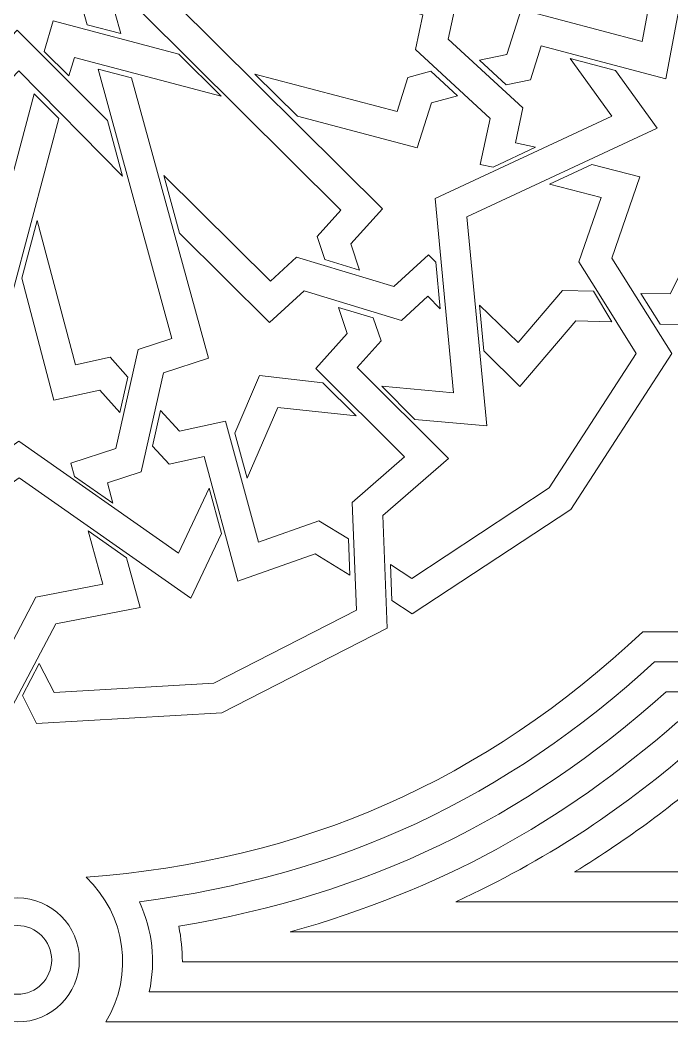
# Model space of a CAD drawing. Header units: millimetres. Extents: x 1081 to 4469, y -666 to 2723.
# Drawn here: x 2779 to 3817, y -666 to 928 of the extents above; entities that cross this region are included whole.
import ezdxf

# ---------------------------------------------------------------- set-up
doc = ezdxf.new("R2010")
doc.units = ezdxf.units.MM
doc.header["$MEASUREMENT"] = 0
doc.layers.add('Layer 1', color=7, linetype='Continuous')

msp = doc.modelspace()

# ---------------------------------------------------------------- linework, layer by layer
at = {"layer": 'Layer 1', "color": 250, "lineweight": 9}
for points, knots in [([(3976.0816, 708.0294), (3976.0816, 708.0294), (3976.0816, 708.0294), (3976.0816, 708.0294), (3976.0816, 708.0294), (3976.0816, 708.0294), (3991.5157, 1008.1318), (3991.5157, 1008.1318), (3991.5157, 1008.1318), (3991.5157, 1008.1318), (3831.4324, 1093.9532), (3831.4324, 1093.9532), (3831.4324, 1093.9532), (3831.4324, 1093.9532), (3807.5508, 1222.0504), (3807.5508, 1222.0504), (3807.5508, 1222.0504), (3807.5508, 1222.0504), (3608.9095, 1169.7576), (3608.9095, 1169.7576), (3608.9095, 1169.7576), (3608.9095, 1169.7576), (3591.8823, 1223.8537), (3591.8823, 1223.8537), (3591.8823, 1223.8537), (3591.8823, 1223.8537), (3555.0563, 1233.1452), (3555.0563, 1233.1452), (3555.0563, 1233.1452), (3555.0563, 1233.1452), (3512.5805, 1193.9877), (3512.5805, 1193.9877), (3512.5805, 1193.9877), (3512.5805, 1193.9877), (3554.5185, 1183.5087), (3554.5185, 1183.5087), (3554.5185, 1183.5087), (3554.5185, 1183.5087), (3577.031, 1111.9855), (3577.031, 1111.9855), (3577.031, 1111.9855), (3577.031, 1111.9855), (3770.0229, 1162.7911), (3770.0229, 1162.7911), (3770.0229, 1162.7911), (3770.0229, 1162.7911), (3788.6855, 1062.6875), (3788.6855, 1062.6875), (3788.6855, 1062.6875), (3788.6855, 1062.6875), (3942.3605, 980.3016), (3942.3605, 980.3016), (3942.3605, 980.3016), (3942.3605, 980.3016), (3928.9974, 720.4671), (3928.9974, 720.4671), (3928.9974, 720.4671), (3928.9974, 720.4671), (3814.6868, 492.6936), (3814.6868, 492.6936), (3814.6868, 492.6936), (3814.6868, 492.6936), (3767.9455, 493.3609), (3767.9455, 493.3609), (3767.9455, 493.3609), (3767.9455, 493.3609), (3798.6526, 444.617), (3798.6526, 444.617), (3798.6526, 444.617), (3798.6526, 444.617), (3843.5791, 444.0069), (3843.5791, 444.0069), (3843.5791, 444.0069), (3843.5791, 444.0069), (3976.0816, 708.0294), (3976.0816, 708.0294)], [0, 0, 0, 0, 0.052631579, 0.052631579, 0.052631579, 0.052631579, 0.105263158, 0.105263158, 0.105263158, 0.105263158, 0.157894737, 0.157894737, 0.157894737, 0.157894737, 0.210526316, 0.210526316, 0.210526316, 0.210526316, 0.263157895, 0.263157895, 0.263157895, 0.263157895, 0.315789474, 0.315789474, 0.315789474, 0.315789474, 0.368421053, 0.368421053, 0.368421053, 0.368421053, 0.421052632, 0.421052632, 0.421052632, 0.421052632, 0.473684211, 0.473684211, 0.473684211, 0.473684211, 0.526315789, 0.526315789, 0.526315789, 0.526315789, 0.578947368, 0.578947368, 0.578947368, 0.578947368, 0.631578947, 0.631578947, 0.631578947, 0.631578947, 0.684210526, 0.684210526, 0.684210526, 0.684210526, 0.736842105, 0.736842105, 0.736842105, 0.736842105, 0.789473684, 0.789473684, 0.789473684, 0.789473684, 0.842105263, 0.842105263, 0.842105263, 0.842105263, 0.894736842, 0.894736842, 0.894736842, 0.894736842, 0.947368421, 0.947368421, 0.947368421, 0.947368421, 1, 1, 1, 1]), ([(3027.5582, 1093.5734), (3027.5582, 1093.5734), (3027.5582, 1093.5734), (3027.5582, 1093.5734), (3027.5582, 1093.5734), (3027.5582, 1093.5734), (2986.8579, 1053.0917), (2986.8579, 1053.0917), (2986.8579, 1053.0917), (2986.8579, 1053.0917), (3420.7179, 937.002), (3420.7179, 937.002), (3420.7179, 937.002), (3420.7179, 937.002), (3408.8081, 881.5541), (3408.8081, 881.5541), (3408.8081, 881.5541), (3408.8081, 881.5541), (3527.6865, 771.9631), (3527.6865, 771.9631), (3527.6865, 771.9631), (3527.6865, 771.9631), (3511.94, 698.6527), (3511.94, 698.6527), (3511.94, 698.6527), (3511.94, 698.6527), (3532.4128, 694.5709), (3532.4128, 694.5709), (3532.4128, 694.5709), (3532.4128, 694.5709), (3600.0446, 726.0461), (3600.0446, 726.0461), (3600.0446, 726.0461), (3600.0446, 726.0461), (3568.1908, 733.1446), (3568.1908, 733.1446), (3568.1908, 733.1446), (3568.1908, 733.1446), (3580.1005, 788.5925), (3580.1005, 788.5925), (3580.1005, 788.5925), (3580.1005, 788.5925), (3461.2221, 898.1835), (3461.2221, 898.1835), (3461.2221, 898.1835), (3461.2221, 898.1835), (3476.9687, 971.4939), (3476.9687, 971.4939), (3476.9687, 971.4939), (3476.9687, 971.4939), (3027.5582, 1093.5734), (3027.5582, 1093.5734)], [0, 0, 0, 0, 0.076923077, 0.076923077, 0.076923077, 0.076923077, 0.153846154, 0.153846154, 0.153846154, 0.153846154, 0.230769231, 0.230769231, 0.230769231, 0.230769231, 0.307692308, 0.307692308, 0.307692308, 0.307692308, 0.384615385, 0.384615385, 0.384615385, 0.384615385, 0.461538462, 0.461538462, 0.461538462, 0.461538462, 0.538461538, 0.538461538, 0.538461538, 0.538461538, 0.615384615, 0.615384615, 0.615384615, 0.615384615, 0.692307692, 0.692307692, 0.692307692, 0.692307692, 0.769230769, 0.769230769, 0.769230769, 0.769230769, 0.846153846, 0.846153846, 0.846153846, 0.846153846, 0.923076923, 0.923076923, 0.923076923, 0.923076923, 1, 1, 1, 1]), ([(3160.1733, 1001.0318), (3160.1733, 1001.0318), (3160.1733, 1001.0318), (3160.1733, 1001.0318), (3160.1733, 1001.0318), (3160.1733, 1001.0318), (3067.1566, 1025.6873), (3067.1566, 1025.6873), (3067.1566, 1025.6873), (3067.1566, 1025.6873), (2872.0757, 972.5983), (2872.0757, 972.5983), (2872.0757, 972.5983), (2872.0757, 972.5983), (2886.473, 921.0085), (2886.473, 921.0085), (2886.473, 921.0085), (2886.473, 921.0085), (2939.7446, 906.9847), (2939.7446, 906.9847), (2939.7446, 906.9847), (2939.7446, 906.9847), (2930.7058, 938.7893), (2930.7058, 938.7893), (2930.7058, 938.7893), (2930.7058, 938.7893), (3160.1733, 1001.0318), (3160.1733, 1001.0318)], [0, 0, 0, 0, 0.142857143, 0.142857143, 0.142857143, 0.142857143, 0.285714286, 0.285714286, 0.285714286, 0.285714286, 0.428571429, 0.428571429, 0.428571429, 0.428571429, 0.571428571, 0.571428571, 0.571428571, 0.571428571, 0.714285714, 0.714285714, 0.714285714, 0.714285714, 0.857142857, 0.857142857, 0.857142857, 0.857142857, 1, 1, 1, 1]), ([(3832.813, 970.4991), (3832.813, 970.4991), (3832.813, 970.4991), (3832.813, 970.4991), (3832.813, 970.4991), (3832.813, 970.4991), (3887.9185, 1000.7296), (3887.9185, 1000.7296), (3887.9185, 1000.7296), (3887.9185, 1000.7296), (3837.1448, 1027.9496), (3837.1448, 1027.9496), (3837.1448, 1027.9496), (3837.1448, 1027.9496), (3790.1042, 1001.9696), (3790.1042, 1001.9696), (3790.1042, 1001.9696), (3790.1042, 1001.9696), (3770.0229, 894.256), (3770.0229, 894.256), (3770.0229, 894.256), (3770.0229, 894.256), (3577.031, 945.0616), (3577.031, 945.0616), (3577.031, 945.0616), (3577.031, 945.0616), (3554.5185, 873.5385), (3554.5185, 873.5385), (3554.5185, 873.5385), (3554.5185, 873.5385), (3510.7526, 864.713), (3510.7526, 864.713), (3510.7526, 864.713), (3510.7526, 864.713), (3553.2285, 825.5556), (3553.2285, 825.5556), (3553.2285, 825.5556), (3553.2285, 825.5556), (3591.8823, 833.1934), (3591.8823, 833.1934), (3591.8823, 833.1934), (3591.8823, 833.1934), (3608.9095, 887.2895), (3608.9095, 887.2895), (3608.9095, 887.2895), (3608.9095, 887.2895), (3807.5508, 834.9967), (3807.5508, 834.9967), (3807.5508, 834.9967), (3807.5508, 834.9967), (3832.813, 970.4991), (3832.813, 970.4991)], [0, 0, 0, 0, 0.076923077, 0.076923077, 0.076923077, 0.076923077, 0.153846154, 0.153846154, 0.153846154, 0.153846154, 0.230769231, 0.230769231, 0.230769231, 0.230769231, 0.307692308, 0.307692308, 0.307692308, 0.307692308, 0.384615385, 0.384615385, 0.384615385, 0.384615385, 0.461538462, 0.461538462, 0.461538462, 0.461538462, 0.538461538, 0.538461538, 0.538461538, 0.538461538, 0.615384615, 0.615384615, 0.615384615, 0.615384615, 0.692307692, 0.692307692, 0.692307692, 0.692307692, 0.769230769, 0.769230769, 0.769230769, 0.769230769, 0.846153846, 0.846153846, 0.846153846, 0.846153846, 0.923076923, 0.923076923, 0.923076923, 0.923076923, 1, 1, 1, 1]), ([(3025.6158, 955.704), (3025.6158, 955.704), (3025.6158, 955.704), (3025.6158, 955.704), (3025.6158, 955.704), (3025.6158, 955.704), (2972.1968, 941.4843), (2972.1968, 941.4843), (2972.1968, 941.4843), (2972.1968, 941.4843), (3290.2548, 626.1368), (3290.2548, 626.1368), (3290.2548, 626.1368), (3290.2548, 626.1368), (3252.2167, 584.0724), (3252.2167, 584.0724), (3252.2167, 584.0724), (3252.2167, 584.0724), (3264.56, 547.5531), (3264.56, 547.5531), (3264.56, 547.5531), (3264.56, 547.5531), (3319.8297, 530.7374), (3319.8297, 530.7374), (3319.8297, 530.7374), (3319.8297, 530.7374), (3305.9233, 572.2669), (3305.9233, 572.2669), (3305.9233, 572.2669), (3305.9233, 572.2669), (3356.2154, 627.8823), (3356.2154, 627.8823), (3356.2154, 627.8823), (3356.2154, 627.8823), (3025.6158, 955.704), (3025.6158, 955.704)], [0, 0, 0, 0, 0.111111111, 0.111111111, 0.111111111, 0.111111111, 0.222222222, 0.222222222, 0.222222222, 0.222222222, 0.333333333, 0.333333333, 0.333333333, 0.333333333, 0.444444444, 0.444444444, 0.444444444, 0.444444444, 0.555555556, 0.555555556, 0.555555556, 0.555555556, 0.666666667, 0.666666667, 0.666666667, 0.666666667, 0.777777778, 0.777777778, 0.777777778, 0.777777778, 0.888888889, 0.888888889, 0.888888889, 0.888888889, 1, 1, 1, 1]), ([(2831.9935, 927.1209), (2831.9935, 927.1209), (2831.9935, 927.1209), (2831.9935, 927.1209), (2831.9935, 927.1209), (2831.9935, 927.1209), (2818.0159, 878.4939), (2818.0159, 878.4939), (2818.0159, 878.4939), (2818.0159, 878.4939), (2857.1386, 839.713), (2857.1386, 839.713), (2857.1386, 839.713), (2857.1386, 839.713), (2865.9381, 868.8049), (2865.9381, 868.8049), (2865.9381, 868.8049), (2865.9381, 868.8049), (3099.5331, 807.156), (3099.5331, 807.156), (3099.5331, 807.156), (3099.5331, 807.156), (3032.0166, 874.3099), (3032.0166, 874.3099), (3032.0166, 874.3099), (3032.0166, 874.3099), (2831.9935, 927.1209), (2831.9935, 927.1209)], [0, 0, 0, 0, 0.142857143, 0.142857143, 0.142857143, 0.142857143, 0.285714286, 0.285714286, 0.285714286, 0.285714286, 0.428571429, 0.428571429, 0.428571429, 0.428571429, 0.571428571, 0.571428571, 0.571428571, 0.571428571, 0.714285714, 0.714285714, 0.714285714, 0.714285714, 0.857142857, 0.857142857, 0.857142857, 0.857142857, 1, 1, 1, 1]), ([(2774.8135, 912.5865), (2774.8135, 912.5865), (2774.8135, 912.5865), (2774.8135, 912.5865), (2774.8135, 912.5865), (2774.8135, 912.5865), (2739.2088, 875.4014), (2739.2088, 875.4014), (2739.2088, 875.4014), (2739.2088, 875.4014), (2753.6412, 822.469), (2753.6412, 822.469), (2753.6412, 822.469), (2753.6412, 822.469), (2777.1726, 847.6864), (2777.1726, 847.6864), (2777.1726, 847.6864), (2777.1726, 847.6864), (2942.2838, 680.0521), (2942.2838, 680.0521), (2942.2838, 680.0521), (2942.2838, 680.0521), (2918.3347, 768.4786), (2918.3347, 768.4786), (2918.3347, 768.4786), (2918.3347, 768.4786), (2774.8135, 912.5865), (2774.8135, 912.5865)], [0, 0, 0, 0, 0.142857143, 0.142857143, 0.142857143, 0.142857143, 0.285714286, 0.285714286, 0.285714286, 0.285714286, 0.428571429, 0.428571429, 0.428571429, 0.428571429, 0.571428571, 0.571428571, 0.571428571, 0.571428571, 0.714285714, 0.714285714, 0.714285714, 0.714285714, 0.857142857, 0.857142857, 0.857142857, 0.857142857, 1, 1, 1, 1]), ([(3908.3671, -467.1109), (3908.3671, -467.1109), (3908.3671, -467.1109), (3908.3671, -467.1109), (3908.3671, -467.1109), (3908.3671, -467.1109), (3867.1952, -426.9693), (3867.1952, -426.9693), (3867.1952, -426.9693), (3867.1952, -426.9693), (3662.3251, -426.9693), (3662.3251, -426.9693), (3662.3251, -426.9693), (3749.5407, -373.303), (3819.3304, -321.6101), (3896.087, -253.8233), (3896.087, -253.8233), (3896.087, -253.8233), (3896.087, -92.698), (3896.087, -92.698), (3896.087, -92.698), (3896.087, -92.698), (3896.087, 13.7677), (3896.087, 13.7677), (3896.087, 13.7677), (4114.2305, 252.0631), (4235.9986, 513.5202), (4278.0189, 833.8412), (4278.0189, 833.8412), (4325.056, 812.7905), (4370.9103, 807.8089), (4421.3705, 818.2676), (4421.3705, 818.2676), (4421.3705, 818.2676), (4421.3705, -98.4462), (4421.3705, -98.4462), (4421.3705, -98.4462), (4421.3705, -98.4462), (4379.5846, -140.2321), (4379.5846, -140.2321), (4379.5846, -140.2321), (4379.5846, -140.2321), (4413.3511, -173.9986), (4413.3511, -173.9986), (4413.3511, -173.9986), (4413.3511, -173.9986), (4469.1235, -118.2261), (4469.1235, -118.2261), (4469.1235, -118.2261), (4469.1235, -118.2261), (4469.1235, 887.3177), (4469.1235, 887.3177), (4469.1235, 887.3177), (4393.2583, 842.2599), (4299.7314, 855.0769), (4238.7849, 918.8833), (4238.7849, 918.8833), (4212.4217, 572.7624), (4085.9333, 285.6385), (3848.334, 32.5746), (3848.334, 32.5746), (3848.334, 32.5746), (3848.334, -232.0387), (3848.334, -232.0387), (3848.334, -232.0387), (3728.9354, -334.7584), (3616.0303, -407.8445), (3473.4305, -474.7224), (3473.4305, -474.7224), (3473.4305, -474.7224), (3847.4153, -474.7224), (3847.4153, -474.7224), (3847.4153, -474.7224), (3847.4153, -474.7224), (3874.6006, -500.8775), (3874.6006, -500.8775), (3874.6006, -500.8775), (3874.6006, -500.8775), (3908.3671, -467.1109), (3908.3671, -467.1109)], [0, 0, 0, 0, 0.05, 0.05, 0.05, 0.05, 0.1, 0.1, 0.1, 0.1, 0.15, 0.15, 0.15, 0.15, 0.2, 0.2, 0.2, 0.2, 0.25, 0.25, 0.25, 0.25, 0.3, 0.3, 0.3, 0.3, 0.35, 0.35, 0.35, 0.35, 0.4, 0.4, 0.4, 0.4, 0.45, 0.45, 0.45, 0.45, 0.5, 0.5, 0.5, 0.5, 0.55, 0.55, 0.55, 0.55, 0.6, 0.6, 0.6, 0.6, 0.65, 0.65, 0.65, 0.65, 0.7, 0.7, 0.7, 0.7, 0.75, 0.75, 0.75, 0.75, 0.8, 0.8, 0.8, 0.8, 0.85, 0.85, 0.85, 0.85, 0.9, 0.9, 0.9, 0.9, 0.95, 0.95, 0.95, 0.95, 1, 1, 1, 1]), ([(3793.7813, 756.1856), (3793.7813, 756.1856), (3793.7813, 756.1856), (3793.7813, 756.1856), (3793.7813, 756.1856), (3793.7813, 756.1856), (3727.4296, 848.2355), (3727.4296, 848.2355), (3727.4296, 848.2355), (3727.4296, 848.2355), (3655.2902, 867.2263), (3655.2902, 867.2263), (3655.2902, 867.2263), (3655.2902, 867.2263), (3721.5846, 775.257), (3721.5846, 775.257), (3721.5846, 775.257), (3721.5846, 775.257), (3440.224, 644.3142), (3440.224, 644.3142), (3440.224, 644.3142), (3440.224, 644.3142), (3469.6923, 335.3782), (3469.6923, 335.3782), (3469.6923, 335.3782), (3469.6923, 335.3782), (3355.2181, 345.7243), (3355.2181, 345.7243), (3355.2181, 345.7243), (3355.2181, 345.7243), (3408.1082, 293.1183), (3408.1082, 293.1183), (3408.1082, 293.1183), (3408.1082, 293.1183), (3522.6808, 282.7635), (3522.6808, 282.7635), (3522.6808, 282.7635), (3522.6808, 282.7635), (3490.9653, 615.2576), (3490.9653, 615.2576), (3490.9653, 615.2576), (3490.9653, 615.2576), (3793.7813, 756.1856), (3793.7813, 756.1856)], [0, 0, 0, 0, 0.090909091, 0.090909091, 0.090909091, 0.090909091, 0.181818182, 0.181818182, 0.181818182, 0.181818182, 0.272727273, 0.272727273, 0.272727273, 0.272727273, 0.363636364, 0.363636364, 0.363636364, 0.363636364, 0.454545455, 0.454545455, 0.454545455, 0.454545455, 0.545454545, 0.545454545, 0.545454545, 0.545454545, 0.636363636, 0.636363636, 0.636363636, 0.636363636, 0.727272727, 0.727272727, 0.727272727, 0.727272727, 0.818181818, 0.818181818, 0.818181818, 0.818181818, 0.909090909, 0.909090909, 0.909090909, 0.909090909, 1, 1, 1, 1]), ([(3007.8841, 367.3219), (3007.8841, 367.3219), (3007.8841, 367.3219), (3007.8841, 367.3219), (3007.8841, 367.3219), (3007.8841, 367.3219), (3079.246, 390.3402), (3079.246, 390.3402), (3079.246, 390.3402), (3079.246, 390.3402), (2957.0589, 836.3319), (2957.0589, 836.3319), (2957.0589, 836.3319), (2957.0589, 836.3319), (2903.7873, 850.3558), (2903.7873, 850.3558), (2903.7873, 850.3558), (2903.7873, 850.3558), (3021.2497, 421.8088), (3021.2497, 421.8088), (3021.2497, 421.8088), (3021.2497, 421.8088), (2967.2756, 404.3991), (2967.2756, 404.3991), (2967.2756, 404.3991), (2967.2756, 404.3991), (2931.8062, 246.6519), (2931.8062, 246.6519), (2931.8062, 246.6519), (2931.8062, 246.6519), (2860.4443, 223.6335), (2860.4443, 223.6335), (2860.4443, 223.6335), (2860.4443, 223.6335), (2866.1483, 202.3608), (2866.1483, 202.3608), (2866.1483, 202.3608), (2866.1483, 202.3608), (2927.2226, 159.5276), (2927.2226, 159.5276), (2927.2226, 159.5276), (2927.2226, 159.5276), (2918.4406, 192.1649), (2918.4406, 192.1649), (2918.4406, 192.1649), (2918.4406, 192.1649), (2972.4147, 209.5747), (2972.4147, 209.5747), (2972.4147, 209.5747), (2972.4147, 209.5747), (3007.8841, 367.3219), (3007.8841, 367.3219)], [0, 0, 0, 0, 0.076923077, 0.076923077, 0.076923077, 0.076923077, 0.153846154, 0.153846154, 0.153846154, 0.153846154, 0.230769231, 0.230769231, 0.230769231, 0.230769231, 0.307692308, 0.307692308, 0.307692308, 0.307692308, 0.384615385, 0.384615385, 0.384615385, 0.384615385, 0.461538462, 0.461538462, 0.461538462, 0.461538462, 0.538461538, 0.538461538, 0.538461538, 0.538461538, 0.615384615, 0.615384615, 0.615384615, 0.615384615, 0.692307692, 0.692307692, 0.692307692, 0.692307692, 0.769230769, 0.769230769, 0.769230769, 0.769230769, 0.846153846, 0.846153846, 0.846153846, 0.846153846, 0.923076923, 0.923076923, 0.923076923, 0.923076923, 1, 1, 1, 1]), ([(3434.3901, 796.6082), (3434.3901, 796.6082), (3434.3901, 796.6082), (3434.3901, 796.6082), (3434.3901, 796.6082), (3434.3901, 796.6082), (3475.806, 807.7835), (3475.806, 807.7835), (3475.806, 807.7835), (3475.806, 807.7835), (3433.3301, 846.941), (3433.3301, 846.941), (3433.3301, 846.941), (3433.3301, 846.941), (3397.0264, 836.9532), (3397.0264, 836.9532), (3397.0264, 836.9532), (3397.0264, 836.9532), (3379.9992, 782.8571), (3379.9992, 782.8571), (3379.9992, 782.8571), (3379.9992, 782.8571), (3153.385, 842.4537), (3153.385, 842.4537), (3153.385, 842.4537), (3153.385, 842.4537), (3220.9015, 775.2998), (3220.9015, 775.2998), (3220.9015, 775.2998), (3220.9015, 775.2998), (3411.8776, 725.085), (3411.8776, 725.085), (3411.8776, 725.085), (3411.8776, 725.085), (3434.3901, 796.6082), (3434.3901, 796.6082)], [0, 0, 0, 0, 0.111111111, 0.111111111, 0.111111111, 0.111111111, 0.222222222, 0.222222222, 0.222222222, 0.222222222, 0.333333333, 0.333333333, 0.333333333, 0.333333333, 0.444444444, 0.444444444, 0.444444444, 0.444444444, 0.555555556, 0.555555556, 0.555555556, 0.555555556, 0.666666667, 0.666666667, 0.666666667, 0.666666667, 0.777777778, 0.777777778, 0.777777778, 0.777777778, 0.888888889, 0.888888889, 0.888888889, 0.888888889, 1, 1, 1, 1]), ([(2840.9268, 772.062), (2840.9268, 772.062), (2840.9268, 772.062), (2840.9268, 772.062), (2840.9268, 772.062), (2840.9268, 772.062), (2801.9026, 811.2143), (2801.9026, 811.2143), (2801.9026, 811.2143), (2801.9026, 811.2143), (2686.801, 379.3606), (2686.801, 379.3606), (2686.801, 379.3606), (2686.801, 379.3606), (2631.3532, 391.2703), (2631.3532, 391.2703), (2631.3532, 391.2703), (2631.3532, 391.2703), (2605.3019, 363.0852), (2605.3019, 363.0852), (2605.3019, 363.0852), (2605.3019, 363.0852), (2618.1059, 306.1785), (2618.1059, 306.1785), (2618.1059, 306.1785), (2618.1059, 306.1785), (2647.9825, 338.8563), (2647.9825, 338.8563), (2647.9825, 338.8563), (2647.9825, 338.8563), (2721.293, 323.1098), (2721.293, 323.1098), (2721.293, 323.1098), (2721.293, 323.1098), (2840.9268, 772.062), (2840.9268, 772.062)], [0, 0, 0, 0, 0.111111111, 0.111111111, 0.111111111, 0.111111111, 0.222222222, 0.222222222, 0.222222222, 0.222222222, 0.333333333, 0.333333333, 0.333333333, 0.333333333, 0.444444444, 0.444444444, 0.444444444, 0.444444444, 0.555555556, 0.555555556, 0.555555556, 0.555555556, 0.666666667, 0.666666667, 0.666666667, 0.666666667, 0.777777778, 0.777777778, 0.777777778, 0.777777778, 0.888888889, 0.888888889, 0.888888889, 0.888888889, 1, 1, 1, 1]), ([(3656.4794, 149.9089), (3656.4794, 149.9089), (3656.4794, 149.9089), (3656.4794, 149.9089), (3656.4794, 149.9089), (3656.4794, 149.9089), (3817.1273, 397.8142), (3817.1273, 397.8142), (3817.1273, 397.8142), (3817.1273, 397.8142), (3721.5358, 549.5542), (3721.5358, 549.5542), (3721.5358, 549.5542), (3721.5358, 549.5542), (3766.2734, 679.2332), (3766.2734, 679.2332), (3766.2734, 679.2332), (3766.2734, 679.2332), (3689.7791, 698.7068), (3689.7791, 698.7068), (3689.7791, 698.7068), (3689.7791, 698.7068), (3622.1473, 667.2315), (3622.1473, 667.2315), (3622.1473, 667.2315), (3622.1473, 667.2315), (3704.3445, 646.148), (3704.3445, 646.148), (3704.3445, 646.148), (3704.3445, 646.148), (3668.9247, 543.4781), (3668.9247, 543.4781), (3668.9247, 543.4781), (3668.9247, 543.4781), (3698.6143, 496.3495), (3698.6143, 496.3495), (3698.6143, 496.3495), (3698.6143, 496.3495), (3760.5138, 398.0915), (3760.5138, 398.0915), (3760.5138, 398.0915), (3760.5138, 398.0915), (3621.9221, 184.2224), (3621.9221, 184.2224), (3621.9221, 184.2224), (3621.9221, 184.2224), (3402.8725, 40.0613), (3402.8725, 40.0613), (3402.8725, 40.0613), (3402.8725, 40.0613), (3369.0199, 62.1835), (3369.0199, 62.1835), (3369.0199, 62.1835), (3369.0199, 62.1835), (3371.2411, 4.6165), (3371.2411, 4.6165), (3371.2411, 4.6165), (3371.2411, 4.6165), (3403.5505, -16.5488), (3403.5505, -16.5488), (3403.5505, -16.5488), (3403.5505, -16.5488), (3656.4794, 149.9089), (3656.4794, 149.9089)], [0, 0, 0, 0, 0.0625, 0.0625, 0.0625, 0.0625, 0.125, 0.125, 0.125, 0.125, 0.1875, 0.1875, 0.1875, 0.1875, 0.25, 0.25, 0.25, 0.25, 0.3125, 0.3125, 0.3125, 0.3125, 0.375, 0.375, 0.375, 0.375, 0.4375, 0.4375, 0.4375, 0.4375, 0.5, 0.5, 0.5, 0.5, 0.5625, 0.5625, 0.5625, 0.5625, 0.625, 0.625, 0.625, 0.625, 0.6875, 0.6875, 0.6875, 0.6875, 0.75, 0.75, 0.75, 0.75, 0.8125, 0.8125, 0.8125, 0.8125, 0.875, 0.875, 0.875, 0.875, 0.9375, 0.9375, 0.9375, 0.9375, 1, 1, 1, 1]), ([(3231.8984, 497.716), (3231.8984, 497.716), (3231.8984, 497.716), (3231.8984, 497.716), (3231.8984, 497.716), (3231.8984, 497.716), (3386.5832, 450.6537), (3386.5832, 450.6537), (3386.5832, 450.6537), (3386.5832, 450.6537), (3428.3773, 488.9887), (3428.3773, 488.9887), (3428.3773, 488.9887), (3428.3773, 488.9887), (3448.4244, 469.1989), (3448.4244, 469.1989), (3448.4244, 469.1989), (3448.4244, 469.1989), (3441.3409, 543.4591), (3441.3409, 543.4591), (3441.3409, 543.4591), (3441.3409, 543.4591), (3429.6558, 554.96), (3429.6558, 554.96), (3429.6558, 554.96), (3429.6558, 554.96), (3374.3977, 504.2754), (3374.3977, 504.2754), (3374.3977, 504.2754), (3374.3977, 504.2754), (3219.7129, 551.3377), (3219.7129, 551.3377), (3219.7129, 551.3377), (3219.7129, 551.3377), (3177.9189, 513.0028), (3177.9189, 513.0028), (3177.9189, 513.0028), (3177.9189, 513.0028), (3008.1942, 681.1523), (3008.1942, 681.1523), (3008.1942, 681.1523), (3008.1942, 681.1523), (3033.0882, 589.2371), (3033.0882, 589.2371), (3033.0882, 589.2371), (3033.0882, 589.2371), (3176.6404, 447.0315), (3176.6404, 447.0315), (3176.6404, 447.0315), (3176.6404, 447.0315), (3231.8984, 497.716), (3231.8984, 497.716)], [0, 0, 0, 0, 0.076923077, 0.076923077, 0.076923077, 0.076923077, 0.153846154, 0.153846154, 0.153846154, 0.153846154, 0.230769231, 0.230769231, 0.230769231, 0.230769231, 0.307692308, 0.307692308, 0.307692308, 0.307692308, 0.384615385, 0.384615385, 0.384615385, 0.384615385, 0.461538462, 0.461538462, 0.461538462, 0.461538462, 0.538461538, 0.538461538, 0.538461538, 0.538461538, 0.615384615, 0.615384615, 0.615384615, 0.615384615, 0.692307692, 0.692307692, 0.692307692, 0.692307692, 0.769230769, 0.769230769, 0.769230769, 0.769230769, 0.846153846, 0.846153846, 0.846153846, 0.846153846, 0.923076923, 0.923076923, 0.923076923, 0.923076923, 1, 1, 1, 1]), ([(2922.7592, 392.3019), (2922.7592, 392.3019), (2922.7592, 392.3019), (2922.7592, 392.3019), (2922.7592, 392.3019), (2922.7592, 392.3019), (2867.397, 379.9998), (2867.397, 379.9998), (2867.397, 379.9998), (2867.397, 379.9998), (2806.5764, 609.624), (2806.5764, 609.624), (2806.5764, 609.624), (2806.5764, 609.624), (2782.1777, 517.5761), (2782.1777, 517.5761), (2782.1777, 517.5761), (2782.1777, 517.5761), (2833.3042, 323.5063), (2833.3042, 323.5063), (2833.3042, 323.5063), (2833.3042, 323.5063), (2906.5013, 339.7714), (2906.5013, 339.7714), (2906.5013, 339.7714), (2906.5013, 339.7714), (2938.1634, 304.1161), (2938.1634, 304.1161), (2938.1634, 304.1161), (2938.1634, 304.1161), (2950.8368, 360.48), (2950.8368, 360.48), (2950.8368, 360.48), (2950.8368, 360.48), (2922.7592, 392.3019), (2922.7592, 392.3019)], [0, 0, 0, 0, 0.111111111, 0.111111111, 0.111111111, 0.111111111, 0.222222222, 0.222222222, 0.222222222, 0.222222222, 0.333333333, 0.333333333, 0.333333333, 0.333333333, 0.444444444, 0.444444444, 0.444444444, 0.444444444, 0.555555556, 0.555555556, 0.555555556, 0.555555556, 0.666666667, 0.666666667, 0.666666667, 0.666666667, 0.777777778, 0.777777778, 0.777777778, 0.777777778, 0.888888889, 0.888888889, 0.888888889, 0.888888889, 1, 1, 1, 1]), ([(3721.3879, 448.3274), (3721.3879, 448.3274), (3721.3879, 448.3274), (3721.3879, 448.3274), (3721.3879, 448.3274), (3721.3879, 448.3274), (3692.397, 496.9069), (3692.397, 496.9069), (3692.397, 496.9069), (3692.397, 496.9069), (3642.9412, 498.103), (3642.9412, 498.103), (3642.9412, 498.103), (3642.9412, 498.103), (3572.3187, 415.5916), (3572.3187, 415.5916), (3572.3187, 415.5916), (3572.3187, 415.5916), (3510.6159, 474.9678), (3510.6159, 474.9678), (3510.6159, 474.9678), (3510.6159, 474.9678), (3517.6678, 402.0986), (3517.6678, 402.0986), (3517.6678, 402.0986), (3517.6678, 402.0986), (3575.1272, 345.4352), (3575.1272, 345.4352), (3575.1272, 345.4352), (3575.1272, 345.4352), (3664.3282, 449.6527), (3664.3282, 449.6527), (3664.3282, 449.6527), (3664.3282, 449.6527), (3721.3879, 448.3274), (3721.3879, 448.3274)], [0, 0, 0, 0, 0.111111111, 0.111111111, 0.111111111, 0.111111111, 0.222222222, 0.222222222, 0.222222222, 0.222222222, 0.333333333, 0.333333333, 0.333333333, 0.333333333, 0.444444444, 0.444444444, 0.444444444, 0.444444444, 0.555555556, 0.555555556, 0.555555556, 0.555555556, 0.666666667, 0.666666667, 0.666666667, 0.666666667, 0.777777778, 0.777777778, 0.777777778, 0.777777778, 0.888888889, 0.888888889, 0.888888889, 0.888888889, 1, 1, 1, 1]), ([(3363.7133, -39.2682), (3363.7133, -39.2682), (3363.7133, -39.2682), (3363.7133, -39.2682), (3363.7133, -39.2682), (3363.7133, -39.2682), (3356.7987, 139.9382), (3356.7987, 139.9382), (3356.7987, 139.9382), (3356.7987, 139.9382), (3461.6781, 231.0001), (3461.6781, 231.0001), (3461.6781, 231.0001), (3461.6781, 231.0001), (3316.0414, 375.8547), (3316.0414, 375.8547), (3316.0414, 375.8547), (3316.0414, 375.8547), (3354.0795, 417.9191), (3354.0795, 417.9191), (3354.0795, 417.9191), (3354.0795, 417.9191), (3341.7361, 454.4384), (3341.7361, 454.4384), (3341.7361, 454.4384), (3341.7361, 454.4384), (3286.4664, 471.254), (3286.4664, 471.254), (3286.4664, 471.254), (3286.4664, 471.254), (3300.3729, 429.7246), (3300.3729, 429.7246), (3300.3729, 429.7246), (3300.3729, 429.7246), (3250.0808, 374.1092), (3250.0808, 374.1092), (3250.0808, 374.1092), (3250.0808, 374.1092), (3391.5755, 233.3743), (3391.5755, 233.3743), (3391.5755, 233.3743), (3391.5755, 233.3743), (3308.1981, 160.9817), (3308.1981, 160.9817), (3308.1981, 160.9817), (3308.1981, 160.9817), (3314.8233, -10.7213), (3314.8233, -10.7213), (3314.8233, -10.7213), (3314.8233, -10.7213), (3087.8648, -126.6415), (3087.8648, -126.6415), (3087.8648, -126.6415), (3087.8648, -126.6415), (2833.4519, -141.5325), (2833.4519, -141.5325), (2833.4519, -141.5325), (2833.4519, -141.5325), (2810.0141, -95.573), (2810.0141, -95.573), (2810.0141, -95.573), (2810.0141, -95.573), (2783.1542, -146.5381), (2783.1542, -146.5381), (2783.1542, -146.5381), (2783.1542, -146.5381), (2805.734, -190.8973), (2805.734, -190.8973), (2805.734, -190.8973), (2805.734, -190.8973), (3100.6355, -173.6366), (3100.6355, -173.6366), (3100.6355, -173.6366), (3100.6355, -173.6366), (3363.7133, -39.2682), (3363.7133, -39.2682)], [0, 0, 0, 0, 0.052631579, 0.052631579, 0.052631579, 0.052631579, 0.105263158, 0.105263158, 0.105263158, 0.105263158, 0.157894737, 0.157894737, 0.157894737, 0.157894737, 0.210526316, 0.210526316, 0.210526316, 0.210526316, 0.263157895, 0.263157895, 0.263157895, 0.263157895, 0.315789474, 0.315789474, 0.315789474, 0.315789474, 0.368421053, 0.368421053, 0.368421053, 0.368421053, 0.421052632, 0.421052632, 0.421052632, 0.421052632, 0.473684211, 0.473684211, 0.473684211, 0.473684211, 0.526315789, 0.526315789, 0.526315789, 0.526315789, 0.578947368, 0.578947368, 0.578947368, 0.578947368, 0.631578947, 0.631578947, 0.631578947, 0.631578947, 0.684210526, 0.684210526, 0.684210526, 0.684210526, 0.736842105, 0.736842105, 0.736842105, 0.736842105, 0.789473684, 0.789473684, 0.789473684, 0.789473684, 0.842105263, 0.842105263, 0.842105263, 0.842105263, 0.894736842, 0.894736842, 0.894736842, 0.894736842, 0.947368421, 0.947368421, 0.947368421, 0.947368421, 1, 1, 1, 1]), ([(3261.6014, 351.4702), (3261.6014, 351.4702), (3261.6014, 351.4702), (3261.6014, 351.4702), (3261.6014, 351.4702), (3261.6014, 351.4702), (3160.5555, 362.6587), (3160.5555, 362.6587), (3160.5555, 362.6587), (3160.5555, 362.6587), (3121.3278, 271.245), (3121.3278, 271.245), (3121.3278, 271.245), (3121.3278, 271.245), (3140.9509, 199.275), (3140.9509, 199.275), (3140.9509, 199.275), (3140.9509, 199.275), (3189.9705, 312.1243), (3189.9705, 312.1243), (3189.9705, 312.1243), (3189.9705, 312.1243), (3314.4915, 298.8642), (3314.4915, 298.8642), (3314.4915, 298.8642), (3314.4915, 298.8642), (3261.6014, 351.4702), (3261.6014, 351.4702)], [0, 0, 0, 0, 0.142857143, 0.142857143, 0.142857143, 0.142857143, 0.285714286, 0.285714286, 0.285714286, 0.285714286, 0.428571429, 0.428571429, 0.428571429, 0.428571429, 0.571428571, 0.571428571, 0.571428571, 0.571428571, 0.714285714, 0.714285714, 0.714285714, 0.714285714, 0.857142857, 0.857142857, 0.857142857, 0.857142857, 1, 1, 1, 1]), ([(3106.3862, 290.4674), (3106.3862, 290.4674), (3106.3862, 290.4674), (3106.3862, 290.4674), (3106.3862, 290.4674), (3106.3862, 290.4674), (3033.189, 274.2023), (3033.189, 274.2023), (3033.189, 274.2023), (3033.189, 274.2023), (3002.931, 307.0494), (3002.931, 307.0494), (3002.931, 307.0494), (3002.931, 307.0494), (2990.2576, 250.6855), (2990.2576, 250.6855), (2990.2576, 250.6855), (2990.2576, 250.6855), (3016.9311, 221.6719), (3016.9311, 221.6719), (3016.9311, 221.6719), (3016.9311, 221.6719), (3072.2933, 233.9739), (3072.2933, 233.9739), (3072.2933, 233.9739), (3072.2933, 233.9739), (3126.3271, 35.799), (3126.3271, 35.799), (3126.3271, 35.799), (3126.3271, 35.799), (3249.2033, 79.1656), (3249.2033, 79.1656), (3249.2033, 79.1656), (3249.2033, 79.1656), (3304.4539, 45.2955), (3304.4539, 45.2955), (3304.4539, 45.2955), (3304.4539, 45.2955), (3302.2326, 102.8626), (3302.2326, 102.8626), (3302.2326, 102.8626), (3302.2326, 102.8626), (3254.9068, 131.8183), (3254.9068, 131.8183), (3254.9068, 131.8183), (3254.9068, 131.8183), (3158.8832, 97.9289), (3158.8832, 97.9289), (3158.8832, 97.9289), (3158.8832, 97.9289), (3106.3862, 290.4674), (3106.3862, 290.4674)], [0, 0, 0, 0, 0.076923077, 0.076923077, 0.076923077, 0.076923077, 0.153846154, 0.153846154, 0.153846154, 0.153846154, 0.230769231, 0.230769231, 0.230769231, 0.230769231, 0.307692308, 0.307692308, 0.307692308, 0.307692308, 0.384615385, 0.384615385, 0.384615385, 0.384615385, 0.461538462, 0.461538462, 0.461538462, 0.461538462, 0.538461538, 0.538461538, 0.538461538, 0.538461538, 0.615384615, 0.615384615, 0.615384615, 0.615384615, 0.692307692, 0.692307692, 0.692307692, 0.692307692, 0.769230769, 0.769230769, 0.769230769, 0.769230769, 0.846153846, 0.846153846, 0.846153846, 0.846153846, 0.923076923, 0.923076923, 0.923076923, 0.923076923, 1, 1, 1, 1]), ([(2777.5277, 258.5722), (2777.5277, 258.5722), (2777.5277, 258.5722), (2777.5277, 258.5722), (2777.5277, 258.5722), (2777.5277, 258.5722), (2524.7155, 78.5839), (2524.7155, 78.5839), (2524.7155, 78.5839), (2524.7155, 78.5839), (2475.8574, 179.5519), (2475.8574, 179.5519), (2475.8574, 179.5519), (2475.8574, 179.5519), (2456.7443, 107.4448), (2456.7443, 107.4448), (2456.7443, 107.4448), (2456.7443, 107.4448), (2505.6441, 6.3871), (2505.6441, 6.3871), (2505.6441, 6.3871), (2505.6441, 6.3871), (2777.7347, 200.1006), (2777.7347, 200.1006), (2777.7347, 200.1006), (2777.7347, 200.1006), (3051.1899, 8.3182), (3051.1899, 8.3182), (3051.1899, 8.3182), (3051.1899, 8.3182), (3100.1903, 111.7135), (3100.1903, 111.7135), (3100.1903, 111.7135), (3100.1903, 111.7135), (3080.5672, 183.6835), (3080.5672, 183.6835), (3080.5672, 183.6835), (3080.5672, 183.6835), (3031.6079, 80.3782), (3031.6079, 80.3782), (3031.6079, 80.3782), (3031.6079, 80.3782), (2777.5277, 258.5722), (2777.5277, 258.5722)], [0, 0, 0, 0, 0.090909091, 0.090909091, 0.090909091, 0.090909091, 0.181818182, 0.181818182, 0.181818182, 0.181818182, 0.272727273, 0.272727273, 0.272727273, 0.272727273, 0.363636364, 0.363636364, 0.363636364, 0.363636364, 0.454545455, 0.454545455, 0.454545455, 0.454545455, 0.545454545, 0.545454545, 0.545454545, 0.545454545, 0.636363636, 0.636363636, 0.636363636, 0.636363636, 0.727272727, 0.727272727, 0.727272727, 0.727272727, 0.818181818, 0.818181818, 0.818181818, 0.818181818, 0.909090909, 0.909090909, 0.909090909, 0.909090909, 1, 1, 1, 1]), ([(2228.2224, -7.5276), (2228.2224, -7.5276), (2228.2224, -7.5276), (2228.2224, -7.5276), (2228.2224, -7.5276), (2228.2224, -7.5276), (2230.1911, 35.0569), (2230.1911, 35.0569), (2230.1911, 35.0569), (2230.1911, 35.0569), (2181.2311, 4.6955), (2181.2311, 4.6955), (2181.2311, 4.6955), (2181.2311, 4.6955), (2179.3231, -36.3133), (2179.3231, -36.3133), (2179.3231, -36.3133), (2179.3231, -36.3133), (2457.4879, -175.9132), (2457.4879, -175.9132), (2457.4879, -175.9132), (2457.4879, -175.9132), (2752.5041, -191.0857), (2752.5041, -191.0857), (2752.5041, -191.0857), (2752.5041, -191.0857), (2836.1191, -32.431), (2836.1191, -32.431), (2836.1191, -32.431), (2836.1191, -32.431), (2970.7932, -6.3354), (2970.7932, -6.3354), (2970.7932, -6.3354), (2970.7932, -6.3354), (2948.7808, 72.9073), (2948.7808, 72.9073), (2948.7808, 72.9073), (2948.7808, 72.9073), (2887.7066, 115.7406), (2887.7066, 115.7406), (2887.7066, 115.7406), (2887.7066, 115.7406), (2911.1761, 30.754), (2911.1761, 30.754), (2911.1761, 30.754), (2911.1761, 30.754), (2804.5515, 10.0934), (2804.5515, 10.0934), (2804.5515, 10.0934), (2804.5515, 10.0934), (2724.4375, -141.9184), (2724.4375, -141.9184), (2724.4375, -141.9184), (2724.4375, -141.9184), (2469.9256, -128.8289), (2469.9256, -128.8289), (2469.9256, -128.8289), (2469.9256, -128.8289), (2228.2224, -7.5276), (2228.2224, -7.5276)], [0, 0, 0, 0, 0.066666667, 0.066666667, 0.066666667, 0.066666667, 0.133333333, 0.133333333, 0.133333333, 0.133333333, 0.2, 0.2, 0.2, 0.2, 0.266666667, 0.266666667, 0.266666667, 0.266666667, 0.333333333, 0.333333333, 0.333333333, 0.333333333, 0.4, 0.4, 0.4, 0.4, 0.466666667, 0.466666667, 0.466666667, 0.466666667, 0.533333333, 0.533333333, 0.533333333, 0.533333333, 0.6, 0.6, 0.6, 0.6, 0.666666667, 0.666666667, 0.666666667, 0.666666667, 0.733333333, 0.733333333, 0.733333333, 0.733333333, 0.8, 0.8, 0.8, 0.8, 0.866666667, 0.866666667, 0.866666667, 0.866666667, 0.933333333, 0.933333333, 0.933333333, 0.933333333, 1, 1, 1, 1]), ([(3921.6151, -665.7345), (3921.6151, -665.7345), (3921.6151, -665.7345), (3921.6151, -665.7345), (3921.6151, -665.7345), (3921.6151, -665.7345), (3975.1116, -613.0564), (3975.1116, -613.0564), (3975.1116, -613.0564), (3975.1116, -613.0564), (3941.3451, -579.2899), (3941.3451, -579.2899), (3941.3451, -579.2899), (3941.3451, -579.2899), (3901.8351, -617.9815), (3901.8351, -617.9815), (3901.8351, -617.9815), (3901.8351, -617.9815), (2985.1214, -617.9815), (2985.1214, -617.9815), (2985.1214, -617.9815), (2995.58, -567.5213), (2990.5985, -521.667), (2969.5478, -474.6299), (2969.5478, -474.6299), (3289.8688, -432.6096), (3551.3259, -310.8415), (3789.6213, -92.698), (3789.6213, -92.698), (3789.6213, -92.698), (3844.2753, -92.698), (3844.2753, -92.698), (3844.2753, -92.698), (3844.2753, -92.698), (3844.2753, -44.945), (3844.2753, -44.945), (3844.2753, -44.945), (3844.2753, -44.945), (3770.8144, -44.945), (3770.8144, -44.945), (3770.8144, -44.945), (3517.7506, -282.5443), (3230.6266, -409.0327), (2884.5057, -435.3959), (2884.5057, -435.3959), (2948.3121, -496.3424), (2961.129, -589.8693), (2916.0713, -665.7345), (2916.0713, -665.7345), (2916.0713, -665.7345), (3921.6151, -665.7345), (3921.6151, -665.7345)], [0, 0, 0, 0, 0.076923077, 0.076923077, 0.076923077, 0.076923077, 0.153846154, 0.153846154, 0.153846154, 0.153846154, 0.230769231, 0.230769231, 0.230769231, 0.230769231, 0.307692308, 0.307692308, 0.307692308, 0.307692308, 0.384615385, 0.384615385, 0.384615385, 0.384615385, 0.461538462, 0.461538462, 0.461538462, 0.461538462, 0.538461538, 0.538461538, 0.538461538, 0.538461538, 0.615384615, 0.615384615, 0.615384615, 0.615384615, 0.692307692, 0.692307692, 0.692307692, 0.692307692, 0.769230769, 0.769230769, 0.769230769, 0.769230769, 0.846153846, 0.846153846, 0.846153846, 0.846153846, 0.923076923, 0.923076923, 0.923076923, 0.923076923, 1, 1, 1, 1]), ([(3882.0552, -570.2284), (3882.0552, -570.2284), (3882.0552, -570.2284), (3882.0552, -570.2284), (3882.0552, -570.2284), (3882.0552, -570.2284), (3973.8395, -476.3835), (3973.8395, -476.3835), (3973.8395, -476.3835), (3973.8395, -476.3835), (3940.073, -442.617), (3940.073, -442.617), (3940.073, -442.617), (3940.073, -442.617), (3862.2752, -522.4754), (3862.2752, -522.4754), (3862.2752, -522.4754), (3862.2752, -522.4754), (3209.4542, -522.4754), (3209.4542, -522.4754), (3209.4542, -522.4754), (3448.6855, -454.7838), (3638.7939, -351.7258), (3826.0756, -188.2041), (3826.0756, -188.2041), (3826.0756, -188.2041), (3843.9946, -188.2041), (3843.9946, -188.2041), (3843.9946, -188.2041), (3843.9946, -188.2041), (3843.9946, -140.4511), (3843.9946, -140.4511), (3843.9946, -140.4511), (3843.9946, -140.4511), (3807.9319, -140.4511), (3807.9319, -140.4511), (3807.9319, -140.4511), (3579.1954, -344.823), (3334.4258, -462.4964), (3031.9581, -513.5019), (3031.9581, -513.5019), (3036.0072, -533.172), (3037.7414, -550.1459), (3037.7535, -570.2284), (3037.7535, -570.2284), (3037.7535, -570.2284), (3882.0552, -570.2284), (3882.0552, -570.2284)], [0, 0, 0, 0, 0.083333333, 0.083333333, 0.083333333, 0.083333333, 0.166666667, 0.166666667, 0.166666667, 0.166666667, 0.25, 0.25, 0.25, 0.25, 0.333333333, 0.333333333, 0.333333333, 0.333333333, 0.416666667, 0.416666667, 0.416666667, 0.416666667, 0.5, 0.5, 0.5, 0.5, 0.583333333, 0.583333333, 0.583333333, 0.583333333, 0.666666667, 0.666666667, 0.666666667, 0.666666667, 0.75, 0.75, 0.75, 0.75, 0.833333333, 0.833333333, 0.833333333, 0.833333333, 0.916666667, 0.916666667, 0.916666667, 0.916666667, 1, 1, 1, 1]), ([(2775.0542, -468.3675), (2775.0542, -468.3675), (2775.0542, -468.3675), (2775.0542, -468.3675), (2775.0542, -468.3675), (2720.5529, -468.3675), (2676.3708, -512.5496), (2676.3708, -567.0511), (2676.3708, -567.0511), (2676.3708, -621.5524), (2720.5529, -665.7345), (2775.0542, -665.7345), (2775.0542, -665.7345), (2829.5556, -665.7345), (2873.7377, -621.5524), (2873.7377, -567.0511), (2873.7377, -567.0511), (2873.7377, -512.5496), (2829.5556, -468.3675), (2775.0542, -468.3675)], [0, 0, 0, 0, 0.2, 0.2, 0.2, 0.2, 0.4, 0.4, 0.4, 0.4, 0.6, 0.6, 0.6, 0.6, 0.8, 0.8, 0.8, 0.8, 1, 1, 1, 1]), ([(2720.3742, -567.0511), (2720.3742, -567.0511), (2720.3742, -567.0511), (2720.3742, -567.0511), (2720.3742, -567.0511), (2720.3742, -597.2496), (2744.8557, -621.7311), (2775.0542, -621.7311), (2775.0542, -621.7311), (2805.2528, -621.7311), (2829.7343, -597.2496), (2829.7343, -567.0511), (2829.7343, -567.0511), (2829.7343, -536.8525), (2805.2528, -512.371), (2775.0542, -512.371), (2775.0542, -512.371), (2744.8557, -512.371), (2720.3742, -536.8525), (2720.3742, -567.0511)], [0, 0, 0, 0, 0.2, 0.2, 0.2, 0.2, 0.4, 0.4, 0.4, 0.4, 0.6, 0.6, 0.6, 0.6, 0.8, 0.8, 0.8, 0.8, 1, 1, 1, 1])]:
    msp.add_open_spline(points, degree=3, knots=knots, dxfattribs=at)

doc.saveas('drawing.dxf')
